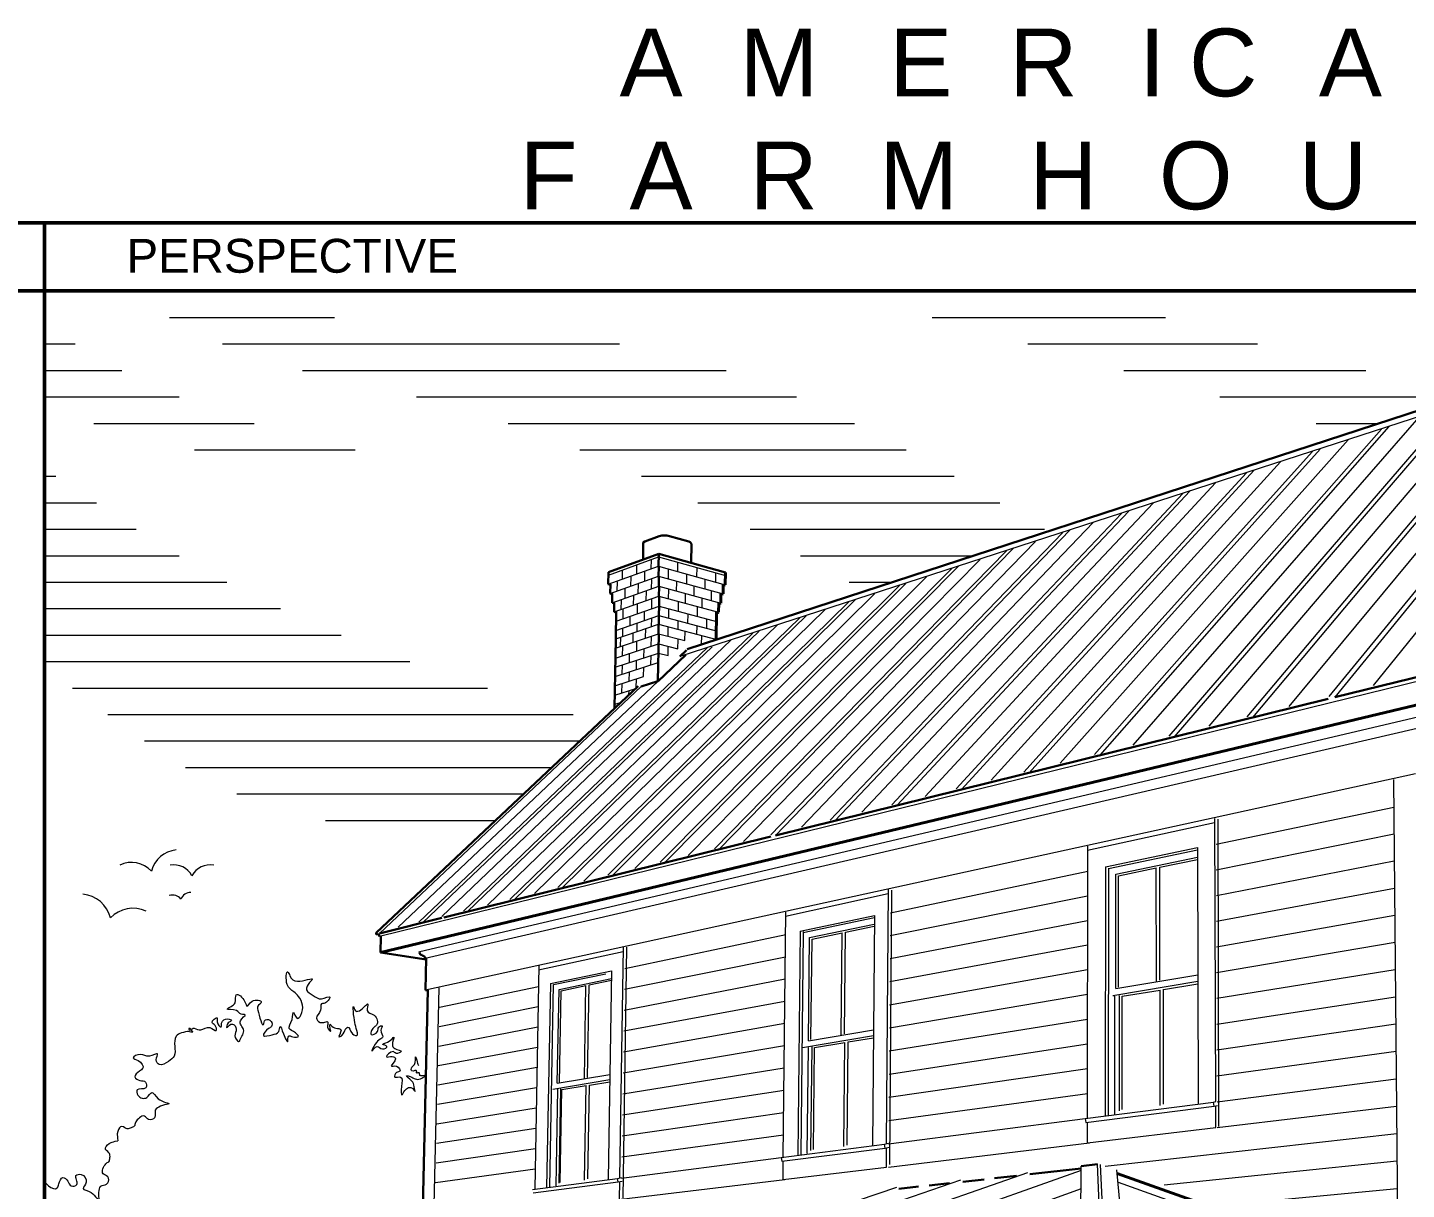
# Model space of a CAD drawing. Header units: inches. Extents: x -54 to 15382, y 469 to 41738.
# Drawn here: x 924 to 1901, y 11570 to 12393 of the extents above; entities that cross this region are included whole.
import ezdxf

# ---------------------------------------------------------------- set-up
doc = ezdxf.new("R2010")
doc.units = ezdxf.units.IN
doc.header["$MEASUREMENT"] = 0
doc.layers.get('0').update_dxf_attribs({"lineweight": 9})
for name, color, linetype, lineweight in [('1', 7, 'Continuous', 9), ('2', 7, 'Continuous', 18), ('3', 7, 'Continuous', 30), ('4', 7, 'Continuous', 40), ('5', 7, 'Continuous', 50)]:
    doc.layers.add(name, color=color, linetype=linetype, lineweight=lineweight)
doc.styles.get("Standard").update_dxf_attribs({"font": 'arial.ttf'})
pattern_1 = [(180, (48, 1e-11), (-2e-15, -18.75), [])]

msp = doc.modelspace()

# ---------------------------------------------------------------- hatches: boundary and pattern name
at = {"layer": '1', "ltscale": 0.25}
h = msp.add_hatch(dxfattribs=at)
h.set_pattern_fill('ANSI31', color=256, scale=150, angle=135, style=0)
h.set_pattern_definition(pattern_1)
edge = h.paths.add_edge_path()
edge.add_spline(control_points=[(1646.9228689, 12035.937996), (1531.1655577, 12105.4414903), (1400.264143, 12179.6716645), (1198.8681, 12171.3105521), (1129.9876712, 12188.5465075), (1077.2679214, 12206.5008955)], knot_values=[-701.457159767, -701.457159767, -701.457159767, -701.457159767, -314.7384881711, -266.5995599993, -101.3040817136, -101.3040817136, -101.3040817136, -101.3040817136], degree=3, periodic=0)
edge.add_line((1077.267922, 12206.5008975), (993.9577864, 12206.5008975))
edge.add_spline(control_points=[(993.9577855, 12206.5008962), (1017.9799932, 12190.3644373), (1084.2433038, 12152.7429321), (1275.3741418, 12123.6044707), (1418.1413034, 12048.4204232), (1517.4247985, 11993.6723088)], knot_values=[105.373734831, 105.373734831, 105.373734831, 105.373734831, 192.0438464453, 336.0035500138, 673.3349272364, 673.3349272364, 673.3349272364, 673.3349272364], degree=3, periodic=0)
edge.add_line((1517.4247977, 11993.6723074), (1646.9228679, 12035.9379943))
h = msp.add_hatch(dxfattribs=at)
h.set_pattern_fill('ANSI31', color=256, scale=150, angle=135, style=0)
h.set_pattern_definition(pattern_1)
edge = h.paths.add_edge_path()
edge.add_line((1861.0886971, 12105.8376143), (1948.4301984, 12134.3442055))
edge.add_spline(control_points=[(1948.4301984, 12134.3442054), (1854.7081913, 12151.9087955), (1762.4615216, 12174.9167821), (1672.5392608, 12206.5008946)], knot_values=[-791.6149971078, -791.6149971078, -791.6149971078, -791.6149971078, -505.2204662481, -505.2204662481, -505.2204662481, -505.2204662481], degree=3, periodic=0)
edge.add_line((1672.5392618, 12206.5008975), (1494.0501567, 12206.5008975))
edge.add_spline(control_points=[(1494.0501574, 12206.5009), (1530.8579062, 12196.9884431), (1653.1325508, 12163.0305788), (1775.4383914, 12129.338494), (1861.0886969, 12105.8376134)], knot_values=[336.4462137959, 336.4462137959, 336.4462137959, 336.4462137959, 450.5119265073, 716.9305130582, 716.9305130582, 716.9305130582, 716.9305130582], degree=3, periodic=0)
h = msp.add_hatch(dxfattribs=at)
h.set_pattern_fill('ANSI31', color=256, scale=150, angle=135, style=0)
h.set_pattern_definition(pattern_1)
edge = h.paths.add_edge_path()
edge.add_spline(control_points=[(1214.6059607, 12081.0512439), (1138.7292488, 12097.0429949), (1041.4406953, 12117.5474986), (954.8362148, 12170.1740996), (936.0000771, 12182.2814828)], knot_values=[-652.6581577638, -652.6581577638, -652.6581577638, -652.6581577638, -421.4499600847, -356.2047329074, -356.2047329074, -356.2047329074, -356.2047329074], degree=3, periodic=0)
edge.add_line((936.0000785, 12182.2814849), (936.0000785, 12127.382236))
edge.add_spline(control_points=[(936.0000777, 12127.3822343), (1020.0717119, 12085.7006034), (1117.3388363, 12083.3759236), (1214.6059607, 12081.0512439)], knot_values=[428.4074759129, 428.4074759129, 428.4074759129, 428.4074759129, 710.6879129319, 710.6879129319, 710.6879129319, 710.6879129319], degree=3, periodic=0)
h = msp.add_hatch(dxfattribs=at)
h.set_pattern_fill('ANSI31', color=256, scale=150, angle=135, style=0)
h.set_pattern_definition(pattern_1)
edge = h.paths.add_edge_path()
edge.add_spline(control_points=[(1329.2973231, 11900.7497408), (1216.4913847, 11933.6423651), (1080.0456392, 11978.6529198), (958.8205965, 12066.3459356), (936.0000791, 12079.8802412)], knot_values=[-633.0206667665, -633.0206667665, -633.0206667665, -633.0206667665, -280.9042482074, -201.8460026759, -201.8460026759, -201.8460026759, -201.8460026759], degree=3, periodic=0)
edge.add_line((936.0000785, 12079.8802402), (936.0000785, 11939.747663))
edge.add_spline(control_points=[(936.000079, 11939.7476638), (978.2622159, 11908.7650989), (1071.1974515, 11831.1427814), (1184.1271226, 11822.0109881), (1249.2149263, 11825.3279864)], knot_values=[272.5299971399, 272.5299971399, 272.5299971399, 272.5299971399, 425.1322966578, 615.2164307681, 615.2164307681, 615.2164307681, 615.2164307681], degree=3, periodic=0)
edge.add_line((1249.2149261, 11825.3279902), (1329.2973239, 11900.7497434))

# ---------------------------------------------------------------- linework, layer by layer
at = {"layer": '1'}
for p, q in [((2101.8190995, 12179.5891676), (1385.9397553, 11947.2812728)), ((1850.2475636, 11918.5266885), (2049.0951972, 12162.2973913)), ((2073.3459824, 12170.1651849), (1877.208944, 11926.74225)), ((2043.3104869, 12160.4206312), (1845.7683178, 11918.9505062)), ((1791.9993524, 11904.1298938), (1993.2425042, 12144.1768456)), ((2016.2977429, 12151.6567626), (1817.5779223, 11911.9642478)), ((1961.752984, 12133.9605559), (1760.9022018, 11897.9186403)), ((1987.5871578, 12142.3420555), (1787.7046111, 11904.5609223)), ((1934.2815378, 12125.0478684), (1732.4818639, 11890.8753966)), ((1736.6045773, 11890.4383627), (1939.8131793, 12126.8425243)), ((1909.5504514, 12117.0242485), (1706.9673989, 11884.5522981)), ((1883.2396196, 12108.4881045), (1679.8965503, 11877.8434904)), ((1683.8585772, 11877.4015103), (1888.6528519, 12110.2443443)), ((1633.5758061, 11864.9734766), (1839.61999, 12094.3363877)), ((1859.5424487, 12100.7999225), (1655.5793759, 11871.8171093)), ((1811.5934418, 12085.2436059), (1606.5619067, 11859.6694008)), ((1834.3202042, 12092.6169538), (1629.7641316, 11865.4194705)), ((1787.3935965, 12077.392339), (1581.9168928, 11853.5617732)), ((1585.5876523, 11853.1125872), (1792.584593, 12079.0764778)), ((1539.7405502, 11841.7808862), (1747.4270403, 12064.4258056)), ((1765.578832, 12070.3148747), (1559.7546571, 11848.0694379)), ((1721.3838756, 12055.976502), (1515.0114336, 11836.9809903)), ((1742.340457, 12062.775542), (1536.202068, 11842.2325395)), ((1699.0507888, 12048.7308761), (1492.4802113, 11831.3972112)), ((1495.8943379, 11830.9437308), (1704.0370763, 12050.3486002)), ((1657.4230405, 12035.2253945), (1450.6237757, 11821.0241791)), ((1453.9208265, 11820.5694376), (1662.3129107, 12036.8118375)), ((1678.9027277, 12042.1941481), (1472.1986573, 11826.370954)), ((1638.0375963, 12028.9360858), (1431.1940329, 11816.2090213)), ((1335.4699724, 12005.0579808), (1371.0160048, 12018.0532043)), ((1365.7496965, 12009.5444928), (1365.8525277, 12016.165496)), ((1598.6979908, 12016.1729569), (1391.885381, 11806.4673913)), ((1617.3633112, 12022.2286325), (1410.5158707, 11811.084475)), ((1413.7025479, 11810.6289727), (1622.160422, 12023.7849812)), ((1335.3596141, 11998.543236), (1370.9144837, 12011.4141538)), ((1345.3771968, 12002.1696164), (1345.4851083, 12008.7194001)), ((1355.5065967, 12005.8364749), (1355.6119997, 12012.421676)), ((1361.1566863, 12000.7663115), (1361.2606268, 12007.37039)), ((1578.7846434, 12009.7123781), (1372.0491723, 11801.5515014)), ((1375.1316577, 11801.0956811), (1583.4924482, 12011.2397529)), ((1541.6063925, 11997.6504674), (1335.1249632, 11792.4007938)), ((1336.7298508, 11992.0186984), (1371.0271115, 12004.3010576)), ((1338.1008958, 11985.490312), (1371.1396485, 11997.193689)), ((1338.1089687, 11791.9450473), (1546.2281557, 11999.1499273)), ((1341.730051, 11993.8093444), (1341.8388067, 12000.3454854)), ((1351.3915581, 11997.2692738), (1351.4979349, 12003.8392081)), ((1560.8000529, 12003.8775548), (1354.1696141, 11797.1205166)), ((1356.5908351, 11992.0400366), (1356.69587, 11998.6272745)), ((1365.9783772, 11995.3654026), (1366.0810553, 12001.9854659)), ((1302.5430998, 11783.1544853), (1510.2924745, 11987.4911492)), ((1524.26596, 11992.0246313), (1317.9518335, 11788.144879)), ((1339.4727498, 11978.9580735), (1371.252095, 11990.0920413)), ((1344.4835058, 11980.7136036), (1344.5914866, 11987.2576024)), ((1347.2988249, 11988.7485111), (1347.4061635, 11995.3032471)), ((1353.3194463, 11983.809296), (1353.4252465, 11990.3842113)), ((1362.2418839, 11986.9352928), (1362.3454556, 11993.5414178)), ((1366.2066909, 11981.2090651), (1366.3092163, 11987.8281831)), ((1489.0233917, 11980.590723), (1283.144532, 11779.518792)), ((1505.7536646, 11986.0186022), (1299.6522881, 11783.6098112)), ((1340.7365267, 11965.8876307), (1371.2631697, 11976.3548445)), ((1340.8454135, 11972.4219794), (1371.364451, 11982.9961076)), ((1345.8614556, 11974.1599199), (1345.9690482, 11980.707853)), ((1355.97739, 11977.6648531), (1356.0824805, 11984.2481864)), ((1360.9738711, 11972.8267694), (1361.0777509, 11979.4320081)), ((1455.0050521, 11969.5539968), (1249.6668879, 11771.2222261)), ((1471.1568126, 11974.7941866), (1265.5472045, 11775.1577507)), ((1268.3497226, 11774.7031523), (1475.6155944, 11976.2407697)), ((1340.6361052, 11959.8612884), (1370.9478361, 11970.1544784)), ((1345.6545087, 11961.5654267), (1345.7537973, 11967.6079916)), ((1350.7989557, 11969.3379149), (1350.9053701, 11975.9075176)), ((1355.7752547, 11965.0022071), (1355.872235, 11971.0774806)), ((1361.8269584, 11960.4700648), (1361.9307857, 11967.0924886)), ((1366.0094885, 11968.4775254), (1366.1041023, 11974.5858631)), ((1422.1482407, 11958.8941106), (1217.4441388, 11763.2366534)), ((1437.7509847, 11963.9561805), (1232.7321203, 11767.0253831)), ((1235.4508942, 11766.5717837), (1442.1325115, 11965.3776993)), ((1340.5269975, 11953.3136825), (1370.8462908, 11963.5003892)), ((1344.0509234, 11954.4976547), (1344.159168, 11961.0576423)), ((1352.8955962, 11957.4692968), (1353.0016562, 11964.0603547)), ((1355.5563826, 11951.2910902), (1355.6617314, 11957.8906028)), ((1365.7959562, 11954.6917155), (1365.898735, 11961.3271921)), ((1405.4757187, 11953.4849677), (1201.1352041, 11759.1949069)), ((1203.7744636, 11758.7425465), (1408.9807302, 11954.1187974)), ((1340.3003162, 11939.7104277), (1370.857417, 11949.7486495)), ((1340.4094685, 11946.2607069), (1370.9589494, 11956.4063772)), ((1345.430428, 11947.9281984), (1345.5382836, 11954.4921346)), ((1350.3726462, 11943.0192587), (1350.4793215, 11949.604967)), ((1360.557712, 11946.3651242), (1360.6618479, 11952.9866466)), ((1365.5902082, 11941.408461), (1365.693114, 11948.0521397)), ((1340.1910975, 11933.1561567), (1370.7558217, 11943.086796)), ((1345.2145192, 11934.7882928), (1345.3225066, 11941.3602524)), ((1355.3454909, 11938.0798986), (1355.4509692, 11944.6875234)), ((1360.3492477, 11933.1098347), (1360.453512, 11939.7395215)), ((1914.2903845, 11931.0526678), (1173.335097, 11748.9426827)), ((1370.7010815, 11929.9548991), (1186.407024, 11755.5449094)), ((1340.0818122, 11926.5978903), (1360.3492477, 11933.1098347)), ((1344.9983462, 11921.6323179), (1345.1064657, 11928.2123158)), ((1350.1590995, 11929.8357314), (1350.2659056, 11936.4295147)), ((1355.1380776, 11925.0866139), (1355.2399478, 11931.4682123)), ((1173.1431975, 11751.171635), (1358.7559821, 11926.18123)), ((1339.9724602, 11920.0356249), (1354.7647994, 11924.7350598)), ((1350.0038491, 11920.2511878), (1350.0522279, 11923.2379049)), ((1339.8630415, 11913.4693568), (1344.2739425, 11914.854751)), ((1891.7015793, 11860.2259874), (1898.4115186, 11109.4341048)), ((1766.0414121, 11814.3063749), (1891.8759669, 11840.71332)), ((1767.9654985, 11614.3384157), (1767.3504787, 11832.1268717)), ((1764.8250277, 11829.6134059), (1674.7545547, 11809.9466964)), ((1766.0977007, 11796.2086755), (1892.046612, 11821.6194066)), ((1674.7822987, 11620.2433311), (1674.9938606, 11812.954762)), ((1689.6294398, 11797.1909138), (1752.7341107, 11810.4193782)), ((1752.7318268, 11811.9244372), (1753.1844792, 11630.4882774)), ((1694.8673361, 11793.1682418), (1752.7487302, 11805.1490611)), ((1726.006793, 11798.0634793), (1752.7511549, 11803.5875696)), ((1766.1540836, 11778.0806748), (1892.217559, 11802.4917212)), ((1535.1857259, 11765.8602722), (1674.9743642, 11795.1955442)), ((1689.6278547, 11793.688603), (1689.5557621, 11622.4928741)), ((1689.629383, 11797.3266486), (1689.6278547, 11793.688603)), ((1694.852801, 11712.0452755), (1694.8673361, 11793.1682418)), ((1696.7693184, 11713.0086155), (1696.7796595, 11792.0265687)), ((1696.7796595, 11792.0265687), (1723.5373644, 11797.553415)), ((1723.6296756, 11716.9232617), (1723.5373644, 11797.553415)), ((1726.1043979, 11717.9887172), (1726.006793, 11798.0634793)), ((1534.8511044, 11587.4585189), (1536.2204329, 11781.7096556)), ((1766.2105609, 11759.9222964), (1892.3888086, 11783.3301741)), ((1533.6721256, 11779.1416273), (1460.9667534, 11763.2665532)), ((1535.0630507, 11749.5964452), (1674.9552894, 11777.820302)), ((1459.3246413, 11592.6030235), (1461.2275436, 11766.3251576)), ((1473.3073252, 11751.8438847), (1523.840497, 11762.4370192)), ((1523.8471343, 11763.8496142), (1522.532785, 11600.879375)), ((1766.267133, 11741.733464), (1892.5603617, 11764.1346753)), ((1473.3032238, 11752.0242428), (1471.6666047, 11594.5048831)), ((1473.3073252, 11752.4335017), (1473.3032238, 11752.0242428)), ((1477.8866785, 11748.2556055), (1523.7980117, 11757.7587524)), ((1502.6597867, 11680.0554006), (1503.3112499, 11752.0653636)), ((1503.3112499, 11752.0653636), (1523.7909657, 11756.2954813)), ((1534.9401914, 11733.3082033), (1674.9361839, 11760.4171549)), ((1347.1725043, 11726.4048555), (1461.0520413, 11750.3029864)), ((1477.1425948, 11675.1410814), (1477.8866785, 11748.2556055)), ((1478.9613505, 11676.0322098), (1479.6823774, 11747.1847826)), ((1479.6823774, 11747.1847826), (1501.0511796, 11751.5985425)), ((1500.3904815, 11679.0818454), (1501.0511796, 11751.5985425)), ((1534.8171475, 11716.9954917), (1674.9170477, 11742.9860358)), ((1766.3238, 11723.514101), (1892.732219, 11744.9051345)), ((1345.8528321, 11738.1316563), (1285.9347637, 11725.0486647)), ((1345.9371646, 11563.6170295), (1348.5900499, 11741.5167342)), ((1346.9335613, 11711.6405169), (1460.8803614, 11734.6297707)), ((1286.213818, 11728.1487934), (1283.2133509, 11570.1577893)), ((1296.5203345, 11714.9263973), (1333.6900118, 11722.6201164)), ((1337.7073183, 11724.7529032), (1335.2492288, 11576.8376676)), ((1534.6939186, 11700.658255), (1674.8978808, 11725.526877)), ((1766.3805622, 11705.2641303), (1892.9043813, 11725.641461)), ((1215.2150441, 11712.6615786), (1210.9345409, 11520.227646)), ((1215.8032889, 11698.8364372), (1285.9366472, 11713.5542366)), ((1296.3760655, 11714.9726631), (1293.7227912, 11571.6478951)), ((1300.4457102, 11711.5272549), (1337.6153875, 11719.220974)), ((1302.0441109, 11710.6044178), (1319.5495797, 11714.2278595)), ((1318.3982491, 11648.2322276), (1319.5495797, 11714.2278595)), ((1320.6944464, 11649.1822528), (1321.8337525, 11714.7006585)), ((1321.8337525, 11714.7006585), (1337.5944815, 11717.9629581)), ((1346.6942934, 11696.856096), (1460.7084333, 11718.933898)), ((1694.852801, 11712.0452755), (1752.9564363, 11721.8944594)), ((1728.7015745, 11711.4859153), (1752.9723132, 11715.5305391)), ((1299.2264634, 11644.9824061), (1300.4457102, 11711.5272549)), ((1300.8468049, 11645.2570712), (1302.0441109, 11710.6044178)), ((1346.4546997, 11682.0515517), (1460.5362566, 11703.2153193)), ((1534.5705043, 11684.2964381), (1674.878683, 11708.0396109)), ((1694.2646307, 11706.6558971), (1692.7302523, 11706.9246698)), ((1694.2474068, 11623.117511), (1694.2646307, 11706.6558971)), ((1697.4404834, 11625.5225841), (1697.4453748, 11707.1872915)), ((1699.3597289, 11626.4913799), (1699.3606636, 11706.6841342)), ((1699.3606626, 11706.596367), (1726.2270929, 11711.0735526)), ((1726.3305084, 11629.2604137), (1726.2270929, 11711.0735526)), ((1728.8101903, 11630.3098755), (1728.7014571, 11711.5736628)), ((1766.4374199, 11686.9834749), (1893.0768495, 11706.343564)), ((1215.4988117, 11685.1229947), (1285.665549, 11699.2794337)), ((1215.1939502, 11671.3922497), (1285.3940945, 11684.9858696)), ((1346.2147797, 11667.2268429), (1460.3638305, 11687.4739853)), ((1534.4469042, 11667.9099853), (1674.8594542, 11690.5241695)), ((1766.4943732, 11668.6720571), (1893.2496243, 11687.011352)), ((1477.1425948, 11675.1410814), (1523.1946607, 11682.9473963)), ((1481.4848399, 11670.2882133), (1502.929582, 11673.8618958)), ((1502.2678373, 11600.2708899), (1502.929582, 11673.8618958)), ((1504.5409377, 11601.2315147), (1505.193542, 11674.3269429)), ((1505.1927572, 11674.2390451), (1523.1485607, 11677.2313096)), ((1214.8887039, 11657.6441694), (1285.122283, 11670.6735073)), ((1345.9745327, 11652.3819283), (1460.1911547, 11671.7098464)), ((1476.341425, 11595.1251441), (1477.1072075, 11670.3762611)), ((1478.9413598, 11597.2528794), (1479.6811878, 11670.8062859)), ((1480.7623601, 11598.1484256), (1481.4857204, 11670.376127)), ((1534.3231179, 11651.498841), (1674.8401945, 11672.9804847)), ((1766.5514225, 11650.3297994), (1893.4227067, 11667.6447335)), ((1214.583072, 11643.8787211), (1284.8501138, 11656.3423097)), ((1345.7339581, 11637.5167667), (1460.0182285, 11655.9228532)), ((1534.1991448, 11635.0629492), (1674.8209036, 11655.4084881)), ((1299.2264634, 11644.9824061), (1336.4866345, 11651.2984013)), ((1322.089157, 11643.7255463), (1336.4004201, 11646.1104623)), ((1766.6084849, 11631.9560471), (1893.5960974, 11648.2436166)), ((1214.2770537, 11630.0958718), (1284.5775862, 11641.9922395)), ((1298.307976, 11572.254833), (1299.5610075, 11640.7143163)), ((1300.4685019, 11574.1618257), (1301.6866279, 11641.0694354)), ((1301.3415571, 11574.7652242), (1302.5351394, 11640.4669456)), ((1302.5351394, 11640.4669456), (1319.621404, 11643.3143049)), ((1318.4625999, 11576.4439458), (1319.621404, 11643.3143049)), ((1320.9419223, 11577.3065735), (1322.089157, 11643.7255463)), ((1345.4930551, 11622.6313166), (1459.8450514, 11640.1129559)), ((1534.0749847, 11618.6022541), (1674.8015816, 11637.8081111)), ((1213.9706483, 11616.2955884), (1284.3046994, 11627.6232596)), ((1673.2269613, 11620.0438023), (1764.1223089, 11631.7044479)), ((1764.1223089, 11631.7044479), (1765.6705733, 11632.0911251)), ((1764.6724019, 11628.6629131), (1764.1223089, 11631.7044479)), ((1764.6724019, 11628.6629131), (1767.063675, 11629.264086)), ((1766.6657367, 11613.5519104), (1893.7697972, 11628.807909)), ((1345.251823, 11607.7255364), (1459.671623, 11624.2801045)), ((1533.9506371, 11602.1166994), (1673.2385257, 11619.9812949)), ((1674.7630952, 11602.7509106), (1674.7790192, 11617.2560188)), ((1213.6638551, 11602.4778379), (1284.0314528, 11613.2353323)), ((1345.0102613, 11592.7993845), (1459.4979425, 11608.4242491)), ((1674.7630952, 11602.7509106), (1765.7270504, 11613.6784286)), ((1687.4208638, 11586.2530525), (1893.943807, 11609.3375177)), ((1213.3566734, 11588.6425871), (1283.7578457, 11598.8284204)), ((1457.7774482, 11592.4045395), (1531.0012205, 11601.7981606)), ((1531.0012205, 11601.7981606), (1533.9656917, 11602.4995937)), ((1531.5222215, 11599.077649), (1531.0012205, 11601.7981606)), ((1531.5222215, 11599.077649), (1534.3820772, 11599.7581024)), ((1532.4305657, 11585.6524756), (1532.5345186, 11599.3185077)), ((1533.8261016, 11585.6062288), (1676.2284341, 11602.6978458)), ((1344.7683692, 11577.852819), (1457.7883902, 11592.3483862)), ((1457.7774482, 11592.4045395), (1458.2879495, 11589.7846891)), ((1459.152082, 11576.8495168), (1459.2951701, 11589.9124989)), ((1459.152082, 11576.8495168), (1532.4305657, 11585.6524756)), ((1670.0177173, 11530.3877948), (1670.4018988, 11586.3455575)), ((1894.1181276, 11589.8323512), (1729.1083228, 11572.7511016)), ((1213.0491023, 11574.7898027), (1283.4838773, 11584.4024861)), ((1281.6946023, 11569.8154884), (1341.9410737, 11577.5442971)), ((1341.9410737, 11577.5442971), (1344.7855688, 11578.1924961)), ((1342.4336353, 11575.0835189), (1341.9410737, 11577.5442971)), ((1344.5261461, 11562.885798), (1460.5100606, 11576.8065858)), ((1374.5052471, 11504.3177347), (1585.2053659, 11576.5208616)), ((1421.4890212, 11508.3730173), (1632.640973, 11581.8621465)), ((1670.3805139, 11583.2307467), (1470.9294913, 11512.6403433)), ((1700.717433, 11530.35309), (1695.6809768, 11583.556805)), ((1329.7994985, 11500.4590739), (1539.8632366, 11571.4153039)), ((1342.4336353, 11575.0835189), (1345.1751675, 11575.7112641)), ((1343.2295284, 11562.9237174), (1343.4307493, 11575.3118341)), ((1670.291148, 11570.2142043), (1523.0245146, 11517.1367902)), ((1696.4979671, 11574.9263474), (1870.2708819, 11512.8658128)), ((1894.2927598, 11570.2923146), (1770.0051054, 11558.4548054))]:
    msp.add_line(p, q, dxfattribs=at)
at = {"layer": '1', "ltscale": 0.25}
for centre, radius, start, end in [((1031.0209276, 11790.6000891), 19.8104535, 95.4313472386, 166.1115610818), ((997.5124182, 11781.6215111), 19.8104535, 43.8884389182, 114.5686527614), ((1027.3896087, 11784.8554223), 14.8578402, 28.8884389182, 99.5686527614), ((1053.40753, 11784.8554223), 14.8578402, 80.4313472386, 151.1115610818), ((960.9724279, 11756.7942634), 22.2867602, 13.8884389182, 84.5686527614), ((1026.6506633, 11770.9234254), 7.4289201, 37.2949488156, 107.9751626587), ((1039.5198521, 11772.825276), 7.4289201, 88.837857136, 159.5180709791), ((998.669501, 11746.6933631), 22.2867602, 65.4313472386, 136.1115610818)]:
    msp.add_arc(centre, radius, start, end, dxfattribs=at)
at = {"layer": '1', "ltscale": 0.1}
for points, knots in [([(1038.6706783, 11681.7619218), (1040.0177877, 11681.4348746), (1041.9686456, 11681.2035269), (1039.8068778, 11682.5363451), (1038.0164284, 11682.5250046), (1038.8263778, 11685.0846096), (1039.7064115, 11682.3172482), (1040.5115616, 11684.117356), (1043.1935072, 11683.8794627), (1047.2558662, 11681.4360471), (1052.1541675, 11686.8008791), (1058.3782568, 11680.1897002), (1057.5322358, 11686.4621485), (1052.5775054, 11687.8304502), (1059.5313828, 11693.4333676), (1057.1312933, 11687.8659807), (1061.5372264, 11683.3203737), (1061.0429632, 11689.0179137), (1064.3732736, 11691.4480859), (1069.956785, 11689.5169512), (1065.273246, 11688.3180308), (1064.4722452, 11682.3908271), (1067.4307197, 11687.5086397), (1071.2727414, 11686.4579634), (1072.3762854, 11681.718771), (1069.4635777, 11678.1504274), (1073.7798923, 11673.4761067), (1075.167495, 11678.0025367), (1079.5937836, 11682.6193669), (1071.5701321, 11688.7297095), (1080.5383508, 11694.2147714), (1074.0703443, 11693.2577453), (1072.6962735, 11698.1403561), (1062.68461, 11696.4284263), (1068.6318305, 11699.6162064), (1071.8965341, 11701.8469534), (1070.3116127, 11710.8397832), (1077.9139837, 11704.824807), (1079.2929767, 11697.699852), (1082.2843455, 11705.3448498), (1092.4235453, 11703.3022547), (1086.2312613, 11700.0350251), (1087.7825507, 11694.5542281), (1090.5431628, 11681.9113344), (1091.8330356, 11691.2822034), (1097.3204039, 11689.5912342), (1097.3495528, 11685.0444096), (1093.5872566, 11683.5455032), (1088.362083, 11677.0133398), (1097.3084089, 11679.5566566), (1102.2224652, 11680.1592723), (1102.701773, 11687.6864635), (1104.9188034, 11679.8031232), (1109.1066062, 11671.4755227), (1107.8417119, 11679.725109), (1111.9795934, 11677.4478127), (1117.3264627, 11677.4976053), (1113.0532636, 11681.6555056), (1107.125521, 11683.4494295), (1111.9163597, 11688.6211196), (1111.7634661, 11698.5885939), (1114.4333761, 11688.9132636), (1120.6308738, 11696.9977337), (1118.1613403, 11704.6618119), (1112.0361074, 11710.5101008), (1106.2687652, 11713.4702857), (1107.327563, 11727.1753519), (1110.3113486, 11719.5310992), (1114.8551539, 11714.9728627), (1128.5919841, 11721.1589362), (1122.8562777, 11715.6439359), (1119.9282428, 11710.5574409), (1126.8118379, 11707.2188534), (1131.1095335, 11703.2475457), (1140.0388153, 11708.0727195), (1136.4385044, 11702.6951949), (1134.3299459, 11701.4832564), (1130.8735497, 11701.3578545), (1132.916223, 11695.3463575), (1127.637045, 11692.6577316), (1129.71012, 11688.4823371), (1132.8119259, 11687.2430888), (1136.6826887, 11689.2817758), (1136.8430652, 11686.6443462), (1135.6584798, 11684.6473392), (1139.4946643, 11680.1496199), (1137.9865679, 11684.1364519), (1138.1378349, 11687.975594), (1140.2926725, 11682.6800652), (1149.1418862, 11685.7199896), (1142.9141683, 11676.4010957), (1148.1821361, 11679.811404), (1148.2567151, 11682.5441658), (1151.9521167, 11686.2176151), (1152.2073148, 11679.7859528), (1158.2065806, 11678.1789687), (1156.4780135, 11685.3264967), (1155.3203217, 11688.0846752), (1154.2099608, 11702.1838724), (1156.0196658, 11694.9765927), (1160.9898062, 11696.9897637), (1166.5013395, 11704.1595223), (1162.8293992, 11694.6609387), (1170.9868585, 11694.5192142), (1172.7475826, 11687.0449254), (1169.3661116, 11684.7401701), (1168.1259429, 11683.3258042), (1167.6244818, 11682.4383614)], [139.9520320673, 139.9520320673, 139.9520320673, 139.9520320673, 140.5328360226, 140.7948449507, 141.1634023052, 141.3919718734, 141.7192336912, 141.9035123684, 142.217077828, 143.2237491464, 144.5857375161, 145.5980706043, 146.351162371, 146.9677055368, 147.9971664758, 148.587246924, 149.5263374961, 150.0332544729, 151.1361604167, 151.7326480065, 152.3674180466, 153.0736224246, 153.8476235545, 154.3155469176, 155.2399505461, 156.2545340996, 157.0771052795, 157.2378800671, 158.8982023089, 160.2768347387, 161.3941225533, 161.9803251033, 162.8703708833, 164.2351473591, 164.9250148065, 165.7048870784, 166.8746954862, 168.4805507799, 169.183518146, 170.2129790851, 171.5799819514, 172.369542449, 172.9278460311, 175.1817308665, 175.9101916846, 176.7715887636, 177.5287077878, 178.0250154625, 179.2981435105, 180.584341811, 181.6450827817, 182.3900547234, 183.5689265305, 184.8420545784, 185.6229010821, 186.2467988996, 187.0885553287, 187.7525926404, 188.8691998045, 190.2864446709, 191.3399940944, 192.3892049295, 193.0834664815, 195.8473408547, 196.7992962807, 198.2425868282, 200.0856281319, 200.7251709462, 202.0854837094, 204.2816239668, 204.8768356459, 206.0401269645, 207.3174282367, 208.632519153, 209.8818750802, 210.655367794, 211.2107770356, 211.5467562926, 212.4826030189, 213.7946439604, 214.1320682962, 215.1116077388, 215.6943763933, 215.9290935993, 216.4537616179, 217.2302074024, 217.7826300789, 218.309075634, 218.6972985262, 220.1620639199, 221.1928367704, 221.6530010636, 222.8163321164, 223.1359237354, 224.3183705901, 225.0936122707, 225.3781534544, 228.1267048237, 229.2967430113, 230.010499566, 230.7845352698, 232.1109602242, 233.0605974675, 234.3225378024, 235.7895321548, 236.2341277543, 236.8200988278, 236.8200988278, 236.8200988278, 236.8200988278]), ([(1167.6244818, 11682.4383614), (1167.3175402, 11681.2842477), (1166.2974003, 11678.1166316), (1173.1810275, 11680.7987015), (1171.5248433, 11684.9372931), (1176.586966, 11686.5378187), (1172.6182383, 11681.701942), (1177.0123326, 11678.4075975), (1172.7772314, 11675.5537384), (1170.2619025, 11673.6699241), (1166.1405329, 11664.4934325), (1171.7158601, 11673.3852643), (1174.5205647, 11667.8908801), (1180.663297, 11671.4083695), (1173.2431801, 11672.5309914), (1180.3699411, 11673.8279464), (1184.9233248, 11680.2374807), (1181.4937119, 11672.6094378), (1183.8042075, 11668.7544808), (1191.2876268, 11668.2350599), (1184.9721526, 11665.1116696), (1182.3702848, 11669.2425207), (1175.5767507, 11662.0409711), (1182.0040489, 11664.6835314), (1186.6247124, 11661.8728682), (1178.8541956, 11656.0019221), (1185.910887, 11658.2498424), (1189.0755577, 11652.9925634), (1184.6371564, 11653.2898578), (1183.055144, 11648.7496325), (1186.1897408, 11649.5274276), (1190.0709257, 11649.6180804), (1188.5790294, 11643.5517961), (1188.569894, 11634.3278467), (1191.1533657, 11641.1846474), (1196.1605183, 11643.3121829), (1199.0116361, 11637.6496576), (1197.5924193, 11643.7564923), (1197.171145, 11646.4387099), (1190.3937982, 11650.9563666), (1197.4483717, 11649.3766748), (1200.0446414, 11645.8830433), (1208.5920729, 11652.3525073), (1201.0671276, 11648.8748551), (1202.1269996, 11653.2488373), (1198.5120061, 11651.422493), (1200.8657734, 11655.4343088), (1195.366642, 11652.1243159), (1195.7262116, 11656.9547035), (1199.2628165, 11658.0549365), (1198.3144063, 11666.5828232), (1199.8370178, 11660.8339916), (1200.5030911, 11657.9912969), (1200.9646248, 11657.5251529)], [251.4287701938, 251.4287701938, 251.4287701938, 251.4287701938, 252.008066113, 253.0248951511, 253.7278625172, 254.2582330026, 254.9118850768, 255.9354210116, 256.4406939394, 257.4731046293, 258.6206039306, 259.661083317, 260.5330070238, 261.2656305091, 261.9387646461, 262.741692293, 263.8885288744, 264.9893649272, 265.6703591121, 266.702769802, 267.5141743393, 268.0225888584, 269.2439046918, 270.0784044645, 270.6633086684, 271.8746237944, 272.6436980688, 273.502947463, 274.0301729876, 274.7368178373, 275.1490012838, 275.5742099146, 276.9682411444, 278.1912241002, 278.9405510929, 280.1555510459, 280.6784727053, 281.3626300741, 282.3149687606, 283.3612772088, 283.9060725567, 285.4179792133, 286.3454699979, 287.1690387491, 287.544674978, 287.9689713662, 288.3049506232, 289.0163035825, 289.5717128241, 290.1102201338, 291.2824177102, 292.0813967575, 292.5584678907, 292.5584678907, 292.5584678907, 292.5584678907]), ([(1038.6706783, 11681.7619218), (1034.7447, 11681.2387926), (1028.0397516, 11680.3453708), (1027.9888438, 11671.2148251), (1029.0148944, 11664.1514545), (1023.4894272, 11660.4056805), (1017.7703796, 11656.4661395), (1014.1412528, 11661.4930262), (1017.7078137, 11668.0229051), (1009.0289822, 11662.3088308), (1005.1415984, 11667.0113511), (996.2969541, 11662.9553985), (1003.681206, 11661.2899358), (1007.1895031, 11656.0067348), (1002.6313003, 11653.4009014), (998.23966, 11649.5994999), (1003.4789554, 11646.4717127), (1008.1276959, 11647.0501365), (1008.9394066, 11639.4047849), (1000.4989652, 11642.3873857), (1001.8123775, 11634.9010113), (1008.5887248, 11633.0140389), (1012.2687726, 11641.1136579), (1015.5648501, 11632.1183752), (1027.5519171, 11630.5265958), (1019.1335673, 11629.5759441), (1013.382951, 11626.2563838), (1014.5843361, 11624.0982037), (1014.3369163, 11620.0155289), (1009.6746775, 11617.8953702), (1006.1231891, 11624.1351874), (998.5458347, 11616.0890664), (1001.0605742, 11615.2223072), (996.3263358, 11612.8054523), (993.3966413, 11612.3906891), (990.2168722, 11616.3028913), (987.1193725, 11610.1023105), (987.5716705, 11607.0475415), (987.8515601, 11604.2765207)], [0, 0, 0, 0, 2.6098532439, 4.4572155164, 6.2262637964, 7.6641349687, 9.4331832487, 10.4568519116, 11.553969081, 13.0779006747, 14.7817079929, 16.214646488, 17.2922288519, 18.910791124, 19.7090611193, 21.0658592136, 22.1629763831, 23.240558747, 24.3049187407, 25.9234810128, 26.882882146, 28.5657830612, 29.8474422142, 31.5049073951, 33.6501935466, 34.8401841958, 36.0653545554, 38.0170843355, 38.8585347931, 40.1889847853, 41.2057132416, 43.200501066, 45.2339579787, 46.3565929119, 47.5285977809, 49.3411375374, 50.6555251702, 51.36606866, 51.36606866, 51.36606866, 51.36606866]), ([(936.0000785, 11574.9629194), (936.683327, 11574.682256), (939.240095, 11570.8323312), (945.1283258, 11569.280859), (946.1239472, 11574.4360814), (948.3049307, 11579.8194325), (952.9560074, 11575.8696534), (953.9085626, 11571.2829333), (961.4068793, 11572.9816159), (955.8602887, 11580.0081578), (963.3700192, 11581.180677), (967.3426234, 11575.3756822), (960.8637227, 11569.2789269), (970.4414083, 11569.0617239), (975.8159857, 11558.2294825), (973.9993838, 11566.5042822), (975.2857907, 11573.0184379), (977.7161869, 11572.5777094), (981.5006403, 11574.1292773), (982.002996, 11579.226255), (974.9509693, 11580.5743304), (980.1216649, 11590.3426604), (981.7535076, 11588.2421187), (982.5134565, 11593.5029815), (981.9606905, 11596.409799), (977.2317182, 11598.1571051), (982.101136, 11603.0896984), (985.1384493, 11603.6472959), (987.8515601, 11604.2765207)], [16.3539142873, 16.3539142873, 16.3539142873, 16.3539142873, 17.2922288519, 18.910791124, 19.7090611193, 21.0658592136, 22.1629763831, 23.240558747, 24.3049187407, 25.9234810128, 26.882882146, 28.5657830612, 29.8474422142, 31.5049073951, 33.6501935466, 34.8401841958, 36.0653545554, 38.0170843355, 38.8585347931, 40.1889847853, 41.2057132416, 43.200501066, 45.2339579787, 46.3565929119, 47.5285977809, 49.3411375374, 50.6555251702, 51.36606866, 51.36606866, 51.36606866, 51.36606866])]:
    msp.add_open_spline(points, degree=3, knots=knots, dxfattribs=at)
at = {"layer": '2'}
for p, q in [((1371.0160048, 12018.0532043), (1418.295519, 12004.7250958)), ((1370.9144837, 12011.4141538), (1418.2103649, 11998.2135372)), ((1377.8973065, 12002.4039194), (1377.9963395, 12009.0239831)), ((1384.6215761, 12007.5884069), (1384.7182942, 12014.1905251)), ((1398.1721527, 12003.8063446), (1398.2641704, 12010.3719387)), ((1411.5688791, 12000.0672231), (1411.6562965, 12006.5966945)), ((1371.0271115, 12004.3010576), (1416.6459646, 11991.7038508)), ((1371.1396485, 11997.193689), (1415.0805856, 11985.1900914)), ((1383.6992444, 11993.7627122), (1383.7962152, 12000.3669564)), ((1390.9552477, 11998.7980947), (1391.0497292, 12005.3829575)), ((1396.127358, 11990.3676532), (1396.220016, 11996.9383786)), ((1403.8706938, 11995.2316187), (1403.9607169, 12001.7816525)), ((1371.252095, 11990.0920413), (1413.5142268, 11978.6722552)), ((1378.1161291, 11988.2372887), (1378.2150151, 11994.8564099)), ((1390.0336661, 11985.0170128), (1390.1284001, 11991.603987)), ((1401.8324432, 11981.8288274), (1401.9231027, 11988.383965)), ((1408.4260433, 11987.0079509), (1408.5144728, 11993.5454957)), ((1371.2631697, 11976.3548445), (1411.85967, 11965.6187377)), ((1371.364451, 11982.9961076), (1411.9468873, 11972.1503385)), ((1378.126535, 11974.5397663), (1378.2254086, 11981.1624975)), ((1385.0470331, 11979.3393994), (1385.1434656, 11985.9396415)), ((1391.735526, 11970.9407472), (1391.8296616, 11977.5267231)), ((1398.5736277, 11975.7243793), (1398.6653763, 11982.2881151)), ((1370.9478361, 11970.1544784), (1412.2418495, 11959.34261)), ((1377.7199741, 11961.7199128), (1377.8191046, 11968.355398)), ((1384.859619, 11966.5120045), (1384.9505412, 11972.7350969)), ((1398.1959043, 11962.8550656), (1398.2876529, 11969.4188013)), ((1405.1897623, 11967.3826543), (1405.279261, 11973.9322802)), ((1370.8462908, 11963.5003892), (1389.6541482, 11958.6286276)), ((1384.6607092, 11952.8977898), (1384.7573793, 11959.5142958)), ((1389.6541482, 11958.6286276), (1389.7491152, 11965.2318047)), ((1401.4728418, 11955.8278124), (1401.5601324, 11962.1393669)), ((1370.857417, 11949.7486495), (1377.7304297, 11948.0079315)), ((1370.9589494, 11956.4063772), (1384.6607092, 11952.8977898)), ((1377.7304297, 11948.0079315), (1377.8295478, 11954.6470342)), ((1201.827042, 11738.2746525), (1908.8909879, 11904.579619)), ((1205.6053337, 11733.6246629), (1908.3066043, 11896.5801764)), ((1907.2061674, 11864.1178143), (1205.9067746, 11710.99048)), ((1765.6705733, 11632.0911251), (1765.0555535, 11832.6002383)), ((1687.5545525, 11798.234636), (1752.7318268, 11811.9244372)), ((1687.5545525, 11798.234636), (1687.4634736, 11622.0516308)), ((1532.5561792, 11602.1660844), (1533.9255077, 11782.1830222)), ((1471.2452751, 11752.8011468), (1523.8471343, 11763.8496142)), ((1471.2452751, 11752.8011468), (1469.5810747, 11594.0819308)), ((1343.4726805, 11577.8933172), (1346.1255658, 11741.2175553)), ((1294.3635661, 11715.6490038), (1337.7073183, 11724.7529032)), ((1294.3635661, 11715.6490038), (1291.6768446, 11571.2442533)), ((1692.7303528, 11707.2876049), (1752.9677092, 11717.3759618)), ((1472.9119839, 11670.4477757), (1523.1619286, 11678.8888365)), ((1296.0567875, 11640.8639775), (1336.4254198, 11647.6148129)), ((1673.766496, 11617.1275361), (1764.6724019, 11628.6629131)), ((1765.7270504, 11613.6784286), (1765.6799796, 11629.024499)), ((1673.2385257, 11619.9812949), (1673.766496, 11617.1275361)), ((1458.2879495, 11589.7846891), (1531.5222215, 11599.077649)), ((1684.1799615, 11531.7264999), (1681.9309033, 11587.7370419)), ((1686.7442819, 11531.7235798), (1684.0303136, 11587.482801)), ((1282.1771894, 11567.437362), (1342.4336353, 11575.0835189))]:
    msp.add_line(p, q, dxfattribs=at)
at = {"layer": '3'}
for p, q in [((2107.1915389, 12186.1608628), (1391.1344016, 11952.4535437)), ((1359.9687757, 12016.0643169), (1360.1600095, 12028.1635118)), ((1361.1373066, 12028.8984223), (1371.3837289, 12032.7253106)), ((1378.7282419, 12032.6945479), (1392.3144601, 12028.7685707)), ((1392.3144601, 12028.7685707), (1393.2406246, 12028.4326859)), ((1394.0919387, 12013.6107843), (1394.2843573, 12027.1500677)), ((1335.5044456, 12007.0930272), (1371.0477173, 12020.1270644)), ((1370.9144837, 12011.4141538), (1371.0477173, 12020.1270644)), ((1371.0477173, 12020.1270644), (1418.3221191, 12006.7591473)), ((1335.3596141, 11998.543236), (1335.5044456, 12007.0930272)), ((1371.0271115, 12004.3010576), (1371.1285569, 12010.9396366)), ((1336.8332198, 11998.145807), (1335.3596141, 11998.543236)), ((1336.7298508, 11992.0186984), (1336.8398254, 11998.5373456)), ((1371.1396485, 11997.193689), (1371.2410183, 12003.8317953)), ((1371.252095, 11990.0920413), (1371.3533892, 11996.7296734)), ((1338.2039673, 11991.6248788), (1336.7298508, 11992.0186984)), ((1338.1008958, 11985.490312), (1338.2104862, 11992.0128651)), ((1371.1677342, 11970.0969033), (1371.4656697, 11989.6332641)), ((1339.575523, 11985.100111), (1338.1008958, 11985.490312)), ((1339.4727498, 11978.9580735), (1339.5819555, 11985.4845359)), ((1340.9478876, 11978.5715002), (1339.4727498, 11978.9580735)), ((1340.6361052, 11959.8612884), (1340.954234, 11978.9523546)), ((1370.8462908, 11963.5003892), (1370.9478361, 11970.1544784)), ((1339.8161673, 11910.6564099), (1340.6361052, 11959.8612884)), ((1370.5561484, 11929.9937338), (1371.060419, 11963.0599831)), ((1390.394467, 11948.5920879), (1370.7010815, 11929.9548991)), ((1385.9397553, 11947.2812728), (1390.8259404, 11951.8987335)), ((1370.4566825, 11929.8996107), (1358.7559821, 11926.18123)), ((1370.5561484, 11929.9937338), (1370.4566825, 11929.8996107)), ((1914.7110345, 11934.4596645), (1850.0275401, 11918.4723068)), ((1170.8123996, 11751.4883432), (1356.4601883, 11926.3317803)), ((1845.2791921, 11917.2986915), (1453.7695575, 11820.5320495)), ((1450.5038113, 11819.7248783), (1218.8045673, 11762.4574299)), ((1217.4868918, 11762.1317495), (1173.1431975, 11751.171635)), ((1170.8123996, 11751.4883432), (1170.8791324, 11750.4765578)), ((1174.1491321, 11748.9406828), (1173.8753803, 11737.6162313)), ((1206.3984149, 11732.6768441), (1173.8753803, 11737.6162313)), ((1203.7911159, 11735.3292742), (1203.8040325, 11735.8959586)), ((1205.6053337, 11733.6246629), (1206.4171015, 11733.5011138)), ((1206.4198588, 11733.6227373), (1205.9067746, 11710.99048)), ((1207.5375025, 11710.9868492), (1203.1867495, 11518.4370137)), ((1207.5323194, 11710.7574632), (1205.9067746, 11710.99048)), ((1681.9309033, 11587.7370419), (1670.4018988, 11586.3455575)), ((1601.5381984, 11576.934964), (1586.4962751, 11575.2515814)), ((1624.4951646, 11579.5041407), (1608.9785142, 11577.76763)), ((1633.9800911, 11580.5656246), (1670.3901918, 11584.6403782)), ((1555.2131017, 11571.7505963), (1541.1088414, 11570.1721501)), ((1577.1491525, 11574.2055195), (1562.6042699, 11572.577762))]:
    msp.add_line(p, q, dxfattribs=at)
at = {"layer": '3', "ltscale": 0.1}
for p, q in [((1361.1373066, 12028.8984223), (1360.1600095, 12028.1635118)), ((1393.2406246, 12028.4326859), (1394.2843573, 12027.1500677))]:
    msp.add_line(p, q, dxfattribs=at)
for centre, radius, start, end in [((1374.9992171, 12019.1566598), 14.042081, 74.5997279634, 104.9203044629), ((1203.3750357, 11737.5503183), 1.709077, 154.9242571435, 284.537334645)]:
    msp.add_arc(centre, radius, start, end, dxfattribs=at)
at = {"layer": '3'}
for centre, radius, start, end in [((1171.5712601, 11748.8516365), 1.7661851, 2.9548873378, 113.0713549819), ((1203.9782102, 11733.7106571), 1.6293943, 356.9747087047, 96.5935006422)]:
    msp.add_arc(centre, radius, start, end, dxfattribs=at)
at = {"layer": '4'}
for p, q in [((1418.2103649, 11998.2135372), (1418.3221191, 12006.7591473)), ((1416.6459646, 11991.7038508), (1416.7316204, 11998.2194218)), ((1418.2103649, 11998.2135372), (1416.7247869, 11997.699617)), ((1415.0805856, 11985.1900914), (1415.1667436, 11991.7096785)), ((1416.6459646, 11991.7038508), (1415.159935, 11991.1944765)), ((1411.7774875, 11959.4641923), (1412.0340517, 11978.6779691)), ((1413.5142268, 11978.6722552), (1412.0272956, 11978.1720143)), ((1413.5142268, 11978.6722552), (1413.6008876, 11985.1958622)), ((1415.0805856, 11985.1900914), (1413.5941049, 11984.6852769)), ((1912.3527406, 11913.968076), (1173.8753803, 11737.6162313)), ((1894.4859338, 11510.7144644), (1695.9171501, 11581.0619359))]:
    msp.add_line(p, q, dxfattribs=at)
at = {"layer": '5', "ltscale": 0.1}
for p, q in [((144.0000785, 12254.5008975), (2928.0000785, 12254.5008975)), ((936.0000785, 12254.5008975), (936.0000785, 10430.5008975))]:
    msp.add_line(p, q, dxfattribs=at)
at = {"layer": '5', "ltscale": 0.25}
msp.add_line((2928.0000785, 12206.5008975), (144.0000785, 12206.5008975), dxfattribs=at)

# ---------------------------------------------------------------- texts
at = {"insert": (1679.5294277, 12327.8761359), "char_height": 48, "width": 0.474864075, "attachment_point": 5}
msp.add_mtext('{\\fArial|b0|i0|c0|p18;\\T1.9;AMERICAN FARMHOUSE}', dxfattribs=at)
at = {"ltscale": 0.5, "insert": (994.072251, 12243.2479591), "char_height": 24, "attachment_point": 1}
msp.add_mtext('{PERSPECTIVE}', dxfattribs=at)

doc.saveas('drawing.dxf')
